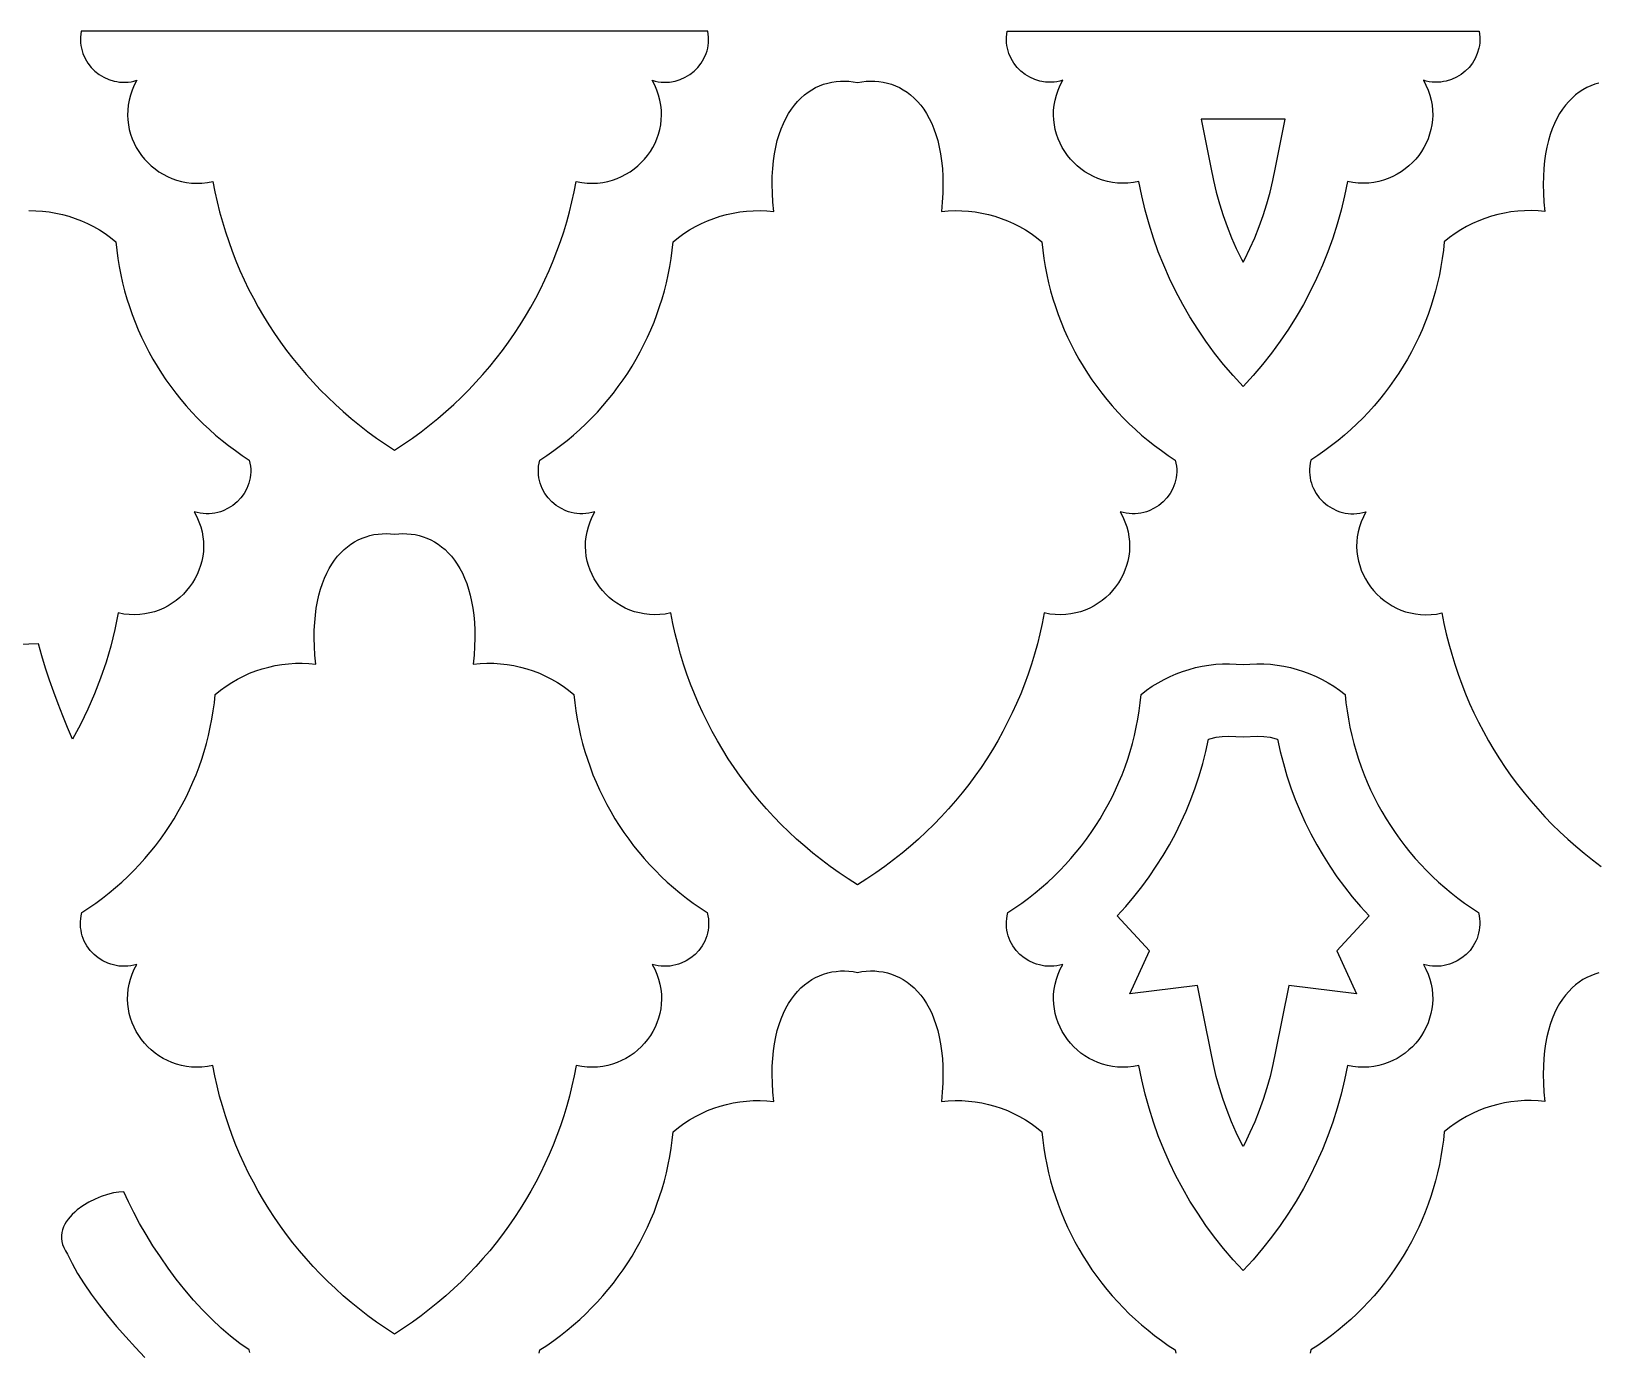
# Model space of a CAD drawing. Extents: x 50 to 3710, y -977 to -877.
# Drawn here: x 2981.9 to 3047, y -931.9 to -877.1 of the extents above; entities that cross this region are included whole.
import ezdxf

# ---------------------------------------------------------------- set-up
doc = ezdxf.new("R2010")
doc.units = 0
doc.layers.add('LAYER_1', color=18, linetype='CONTINUOUS')

msp = doc.modelspace()

# ---------------------------------------------------------------- linework, layer by layer
at = {"layer": 'LAYER_1'}
for points in [[(2997.023, -894.488), (2997.4, -894.241), (2997.768, -893.985), (2998.128, -893.722), (2998.479, -893.451), (2998.822, -893.172), (2999.156, -892.885), (2999.482, -892.591), (2999.798, -892.29), (3000.106, -891.982), (3000.405, -891.667), (3000.695, -891.345), (3000.976, -891.017), (3001.248, -890.682), (3001.511, -890.341), (3001.764, -889.994), (3002.008, -889.641), (3002.242, -889.283), (3002.467, -888.918), (3002.682, -888.548), (3002.888, -888.173), (3003.084, -887.793), (3003.27, -887.408), (3003.446, -887.019), (3003.612, -886.624), (3003.768, -886.225), (3003.914, -885.822), (3004.049, -885.415), (3004.174, -885.004), (3004.289, -884.589), (3004.394, -884.17), (3004.488, -883.748), (3004.571, -883.322), (3004.799, -883.364), (3005.023, -883.389), (3005.244, -883.396), (3005.46, -883.387), (3005.671, -883.362), (3005.877, -883.322), (3006.077, -883.268), (3006.271, -883.2), (3006.458, -883.119), (3006.638, -883.025), (3006.81, -882.92), (3006.974, -882.803), (3007.128, -882.675), (3007.274, -882.538), (3007.409, -882.392), (3007.534, -882.237), (3007.649, -882.074), (3007.752, -881.904), (3007.843, -881.727), (3007.922, -881.544), (3007.988, -881.356), (3008.041, -881.163), (3008.08, -880.966), (3008.104, -880.766), (3008.114, -880.563), (3008.109, -880.358), (3008.087, -880.151), (3008.05, -879.944), (3007.995, -879.736), (3007.923, -879.529), (3007.834, -879.323), (3007.726, -879.119), (3007.849, -879.152), (3007.971, -879.176), (3008.092, -879.191), (3008.213, -879.199), (3008.332, -879.198), (3008.449, -879.19), (3008.677, -879.151), (3008.895, -879.085), (3009.101, -878.992), (3009.293, -878.876), (3009.469, -878.738), (3009.627, -878.58), (3009.764, -878.404), (3009.878, -878.213), (3009.968, -878.007), (3010.003, -877.899), (3010.031, -877.789), (3010.052, -877.676), (3010.066, -877.561), (3010.071, -877.444), (3010.069, -877.325), (3010.058, -877.205), (3010.039, -877.083), (2984.007, -877.083), (2983.988, -877.205), (2983.978, -877.325), (2983.975, -877.444), (2983.981, -877.561), (2983.994, -877.676), (2984.015, -877.789), (2984.078, -878.007), (2984.168, -878.213), (2984.283, -878.404), (2984.42, -878.58), (2984.577, -878.738), (2984.753, -878.876), (2984.945, -878.992), (2985.151, -879.085), (2985.37, -879.151), (2985.483, -879.174), (2985.598, -879.19), (2985.715, -879.198), (2985.834, -879.199), (2985.954, -879.191), (2986.076, -879.176), (2986.198, -879.152), (2986.321, -879.119), (2986.213, -879.323), (2986.123, -879.529), (2986.051, -879.736), (2985.997, -879.944), (2985.959, -880.151), (2985.938, -880.358), (2985.932, -880.563), (2985.942, -880.766), (2985.967, -880.966), (2986.006, -881.163), (2986.058, -881.356), (2986.124, -881.544), (2986.203, -881.727), (2986.295, -881.904), (2986.398, -882.074), (2986.512, -882.237), (2986.637, -882.392), (2986.773, -882.538), (2986.918, -882.675), (2987.073, -882.803), (2987.237, -882.92), (2987.408, -883.025), (2987.588, -883.119), (2987.775, -883.2), (2987.969, -883.268), (2988.169, -883.322), (2988.375, -883.362), (2988.587, -883.387), (2988.803, -883.396), (2989.023, -883.389), (2989.248, -883.364), (2989.476, -883.322), (2989.559, -883.748), (2989.653, -884.17), (2989.757, -884.589), (2989.872, -885.004), (2989.997, -885.415), (2990.133, -885.822), (2990.279, -886.225), (2990.435, -886.624), (2990.601, -887.019), (2990.777, -887.408), (2990.963, -887.793), (2991.159, -888.173), (2991.364, -888.548), (2991.58, -888.918), (2991.804, -889.283), (2992.039, -889.641), (2992.283, -889.994), (2992.536, -890.341), (2992.799, -890.682), (2993.07, -891.017), (2993.351, -891.345), (2993.641, -891.667), (2993.94, -891.982), (2994.248, -892.29), (2994.565, -892.591), (2994.891, -892.885), (2995.225, -893.172), (2995.568, -893.451), (2995.919, -893.722), (2996.279, -893.985), (2996.647, -894.241)], [(3032.273, -891.842), (3031.859, -891.391), (3031.464, -890.928), (3031.087, -890.452), (3030.728, -889.964), (3030.388, -889.464), (3030.066, -888.953), (3029.764, -888.431), (3029.482, -887.899), (3029.218, -887.356), (3028.975, -886.805), (3028.751, -886.244), (3028.548, -885.675), (3028.365, -885.098), (3028.203, -884.513), (3028.061, -883.921), (3027.941, -883.322), (3027.713, -883.364), (3027.489, -883.389), (3027.268, -883.396), (3027.052, -883.387), (3026.841, -883.362), (3026.635, -883.322), (3026.435, -883.268), (3026.241, -883.2), (3026.054, -883.119), (3025.874, -883.025), (3025.702, -882.92), (3025.538, -882.803), (3025.384, -882.675), (3025.238, -882.538), (3025.103, -882.392), (3024.978, -882.237), (3024.863, -882.074), (3024.76, -881.904), (3024.669, -881.727), (3024.59, -881.544), (3024.524, -881.356), (3024.471, -881.163), (3024.432, -880.966), (3024.408, -880.766), (3024.398, -880.563), (3024.403, -880.358), (3024.425, -880.151), (3024.462, -879.944), (3024.517, -879.736), (3024.589, -879.529), (3024.678, -879.323), (3024.786, -879.119), (3024.663, -879.152), (3024.541, -879.176), (3024.42, -879.191), (3024.299, -879.199), (3024.18, -879.198), (3024.063, -879.19), (3023.835, -879.151), (3023.617, -879.085), (3023.411, -878.992), (3023.219, -878.876), (3023.043, -878.738), (3022.885, -878.58), (3022.748, -878.404), (3022.634, -878.213), (3022.544, -878.007), (3022.509, -877.899), (3022.481, -877.789), (3022.46, -877.676), (3022.446, -877.561), (3022.441, -877.444), (3022.443, -877.325), (3022.454, -877.205), (3022.473, -877.083), (3032.273, -877.083), (3042.073, -877.083), (3042.092, -877.205), (3042.103, -877.325), (3042.105, -877.444), (3042.1, -877.561), (3042.086, -877.676), (3042.065, -877.789), (3042.002, -878.007), (3041.912, -878.213), (3041.798, -878.404), (3041.661, -878.58), (3041.503, -878.738), (3041.327, -878.876), (3041.135, -878.992), (3040.929, -879.085), (3040.711, -879.151), (3040.598, -879.174), (3040.483, -879.19), (3040.365, -879.198), (3040.247, -879.199), (3040.126, -879.191), (3040.005, -879.176), (3039.883, -879.152), (3039.76, -879.119), (3039.868, -879.323), (3039.957, -879.529), (3040.029, -879.736), (3040.084, -879.944), (3040.121, -880.151), (3040.143, -880.358), (3040.148, -880.563), (3040.138, -880.766), (3040.114, -880.966), (3040.075, -881.163), (3040.022, -881.356), (3039.956, -881.544), (3039.877, -881.727), (3039.786, -881.904), (3039.683, -882.074), (3039.568, -882.237), (3039.443, -882.392), (3039.308, -882.538), (3039.162, -882.675), (3039.007, -882.803), (3038.844, -882.92), (3038.672, -883.025), (3038.492, -883.119), (3038.305, -883.2), (3038.111, -883.268), (3037.911, -883.322), (3037.705, -883.362), (3037.494, -883.387), (3037.278, -883.396), (3037.057, -883.389), (3036.833, -883.364), (3036.605, -883.322), (3036.484, -883.921), (3036.343, -884.513), (3036.181, -885.098), (3035.998, -885.675), (3035.794, -886.244), (3035.571, -886.805), (3035.328, -887.356), (3035.064, -887.899), (3034.782, -888.431), (3034.479, -888.953), (3034.158, -889.464), (3033.818, -889.964), (3033.459, -890.452), (3033.082, -890.928), (3032.687, -891.391)], [(3016.256, -879.212), (3016.434, -879.18), (3016.613, -879.159), (3016.792, -879.15), (3016.97, -879.152), (3017.147, -879.167), (3017.322, -879.193), (3017.495, -879.232), (3017.665, -879.283), (3017.833, -879.347), (3017.997, -879.423), (3018.157, -879.512), (3018.312, -879.614), (3018.463, -879.729), (3018.608, -879.857), (3018.747, -879.999), (3018.879, -880.154), (3019.005, -880.322), (3019.124, -880.504), (3019.234, -880.7), (3019.336, -880.91), (3019.43, -881.134), (3019.514, -881.373), (3019.588, -881.625), (3019.652, -881.893), (3019.706, -882.174), (3019.748, -882.471), (3019.779, -882.783), (3019.797, -883.109), (3019.803, -883.451), (3019.795, -883.808), (3019.774, -884.181), (3019.739, -884.569), (3020.022, -884.544), (3020.305, -884.534), (3020.586, -884.538), (3020.866, -884.556), (3021.145, -884.588), (3021.42, -884.634), (3021.693, -884.694), (3021.961, -884.768), (3022.226, -884.855), (3022.486, -884.956), (3022.74, -885.069), (3022.989, -885.196), (3023.232, -885.335), (3023.467, -885.488), (3023.696, -885.652), (3023.916, -885.829), (3023.952, -886.175), (3023.998, -886.519), (3024.053, -886.86), (3024.119, -887.199), (3024.194, -887.535), (3024.278, -887.868), (3024.372, -888.198), (3024.476, -888.524), (3024.588, -888.847), (3024.709, -889.167), (3024.84, -889.482), (3024.979, -889.794), (3025.127, -890.101), (3025.284, -890.404), (3025.449, -890.702), (3025.623, -890.995), (3025.804, -891.284), (3025.995, -891.567), (3026.193, -891.845), (3026.399, -892.118), (3026.613, -892.385), (3026.835, -892.646), (3027.064, -892.902), (3027.301, -893.151), (3027.546, -893.393), (3027.798, -893.629), (3028.057, -893.859), (3028.323, -894.082), (3028.596, -894.297), (3028.876, -894.505), (3029.163, -894.706), (3029.457, -894.9), (3029.485, -895.026), (3029.503, -895.151), (3029.513, -895.274), (3029.514, -895.396), (3029.507, -895.517), (3029.491, -895.634), (3029.467, -895.75), (3029.436, -895.863), (3029.398, -895.972), (3029.353, -896.079), (3029.243, -896.281), (3029.108, -896.466), (3028.951, -896.634), (3028.774, -896.78), (3028.579, -896.904), (3028.369, -897.003), (3028.259, -897.043), (3028.146, -897.075), (3028.03, -897.1), (3027.912, -897.118), (3027.792, -897.128), (3027.67, -897.13), (3027.546, -897.123), (3027.421, -897.108), (3027.295, -897.083), (3027.169, -897.05), (3027.277, -897.254), (3027.366, -897.46), (3027.438, -897.667), (3027.493, -897.874), (3027.531, -898.082), (3027.552, -898.288), (3027.557, -898.493), (3027.548, -898.696), (3027.523, -898.897), (3027.484, -899.094), (3027.431, -899.286), (3027.365, -899.475), (3027.286, -899.657), (3027.195, -899.834), (3027.092, -900.005), (3026.978, -900.167), (3026.852, -900.322), (3026.717, -900.469), (3026.571, -900.606), (3026.417, -900.733), (3026.253, -900.85), (3026.081, -900.956), (3025.902, -901.049), (3025.714, -901.13), (3025.521, -901.199), (3025.32, -901.253), (3025.114, -901.293), (3024.903, -901.318), (3024.687, -901.327), (3024.466, -901.319), (3024.242, -901.295), (3024.014, -901.253), (3023.929, -901.686), (3023.834, -902.115), (3023.727, -902.541), (3023.609, -902.962), (3023.481, -903.38), (3023.342, -903.794), (3023.193, -904.204), (3023.033, -904.609), (3022.862, -905.01), (3022.682, -905.405), (3022.491, -905.796), (3022.289, -906.182), (3022.078, -906.562), (3021.857, -906.937), (3021.626, -907.306), (3021.385, -907.669), (3021.134, -908.027), (3020.873, -908.378), (3020.603, -908.723), (3020.324, -909.061), (3020.035, -909.393), (3019.736, -909.718), (3019.429, -910.035), (3019.112, -910.346), (3018.786, -910.649), (3018.451, -910.945), (3018.107, -911.233), (3017.754, -911.513), (3017.393, -911.785), (3017.022, -912.048), (3016.643, -912.304), (3016.256, -912.551), (3015.869, -912.304), (3015.49, -912.048), (3015.119, -911.785), (3014.758, -911.513), (3014.405, -911.233), (3014.061, -910.945), (3013.726, -910.649), (3013.4, -910.346), (3013.083, -910.035), (3012.776, -909.718), (3012.477, -909.393), (3012.188, -909.061), (3011.909, -908.723), (3011.639, -908.378), (3011.378, -908.027), (3011.127, -907.669), (3010.886, -907.306), (3010.655, -906.937), (3010.434, -906.562), (3010.223, -906.182), (3010.021, -905.796), (3009.83, -905.405), (3009.65, -905.01), (3009.479, -904.609), (3009.319, -904.204), (3009.17, -903.794), (3009.031, -903.38), (3008.903, -902.962), (3008.785, -902.541), (3008.678, -902.115), (3008.583, -901.686), (3008.498, -901.253), (3008.27, -901.295), (3008.046, -901.319), (3007.825, -901.327), (3007.609, -901.318), (3007.398, -901.293), (3007.192, -901.253), (3006.991, -901.199), (3006.798, -901.13), (3006.61, -901.049), (3006.431, -900.956), (3006.259, -900.85), (3006.095, -900.733), (3005.941, -900.606), (3005.795, -900.469), (3005.66, -900.322), (3005.534, -900.167), (3005.42, -900.005), (3005.317, -899.834), (3005.226, -899.657), (3005.147, -899.475), (3005.081, -899.286), (3005.028, -899.094), (3004.989, -898.897), (3004.964, -898.696), (3004.955, -898.493), (3004.96, -898.288), (3004.981, -898.082), (3005.019, -897.874), (3005.074, -897.667), (3005.146, -897.46), (3005.235, -897.254), (3005.343, -897.05), (3005.217, -897.083), (3005.091, -897.108), (3004.966, -897.123), (3004.842, -897.13), (3004.72, -897.128), (3004.6, -897.118), (3004.482, -897.1), (3004.366, -897.075), (3004.253, -897.043), (3004.143, -897.003), (3003.933, -896.904), (3003.738, -896.78), (3003.561, -896.634), (3003.404, -896.466), (3003.269, -896.281), (3003.159, -896.079), (3003.114, -895.972), (3003.076, -895.863), (3003.045, -895.75), (3003.021, -895.634), (3003.005, -895.517), (3002.998, -895.396), (3002.999, -895.274), (3003.009, -895.151), (3003.027, -895.026), (3003.055, -894.9), (3003.349, -894.706), (3003.636, -894.505), (3003.916, -894.297), (3004.189, -894.082), (3004.455, -893.859), (3004.714, -893.629), (3004.966, -893.393), (3005.211, -893.151), (3005.448, -892.902), (3005.677, -892.646), (3005.899, -892.385), (3006.113, -892.118), (3006.319, -891.845), (3006.517, -891.567), (3006.708, -891.284), (3006.889, -890.995), (3007.063, -890.702), (3007.228, -890.404), (3007.385, -890.101), (3007.533, -889.794), (3007.672, -889.482), (3007.803, -889.167), (3007.924, -888.847), (3008.036, -888.524), (3008.14, -888.198), (3008.234, -887.868), (3008.318, -887.535), (3008.393, -887.199), (3008.459, -886.86), (3008.514, -886.519), (3008.56, -886.175), (3008.596, -885.829), (3008.816, -885.652), (3009.045, -885.488), (3009.28, -885.335), (3009.523, -885.196), (3009.772, -885.069), (3010.026, -884.956), (3010.286, -884.855), (3010.551, -884.768), (3010.819, -884.694), (3011.092, -884.634), (3011.367, -884.588), (3011.646, -884.556), (3011.926, -884.538), (3012.207, -884.534), (3012.49, -884.544), (3012.773, -884.569), (3012.738, -884.181), (3012.717, -883.808), (3012.709, -883.451), (3012.715, -883.109), (3012.733, -882.783), (3012.764, -882.471), (3012.806, -882.174), (3012.86, -881.893), (3012.924, -881.625), (3012.998, -881.373), (3013.082, -881.134), (3013.176, -880.91), (3013.278, -880.7), (3013.388, -880.504), (3013.507, -880.322), (3013.633, -880.154), (3013.765, -879.999), (3013.904, -879.857), (3014.049, -879.729), (3014.2, -879.614), (3014.355, -879.512), (3014.515, -879.423), (3014.679, -879.347), (3014.847, -879.283), (3015.017, -879.232), (3015.19, -879.193), (3015.365, -879.167), (3015.542, -879.152), (3015.72, -879.15), (3015.899, -879.159), (3016.078, -879.18)], [(3016.256, -879.212), (3016.434, -879.18), (3016.613, -879.159), (3016.792, -879.15), (3016.97, -879.152), (3017.147, -879.167), (3017.322, -879.193), (3017.495, -879.232), (3017.665, -879.283), (3017.833, -879.347), (3017.997, -879.423), (3018.157, -879.512), (3018.312, -879.614), (3018.463, -879.729), (3018.608, -879.857), (3018.747, -879.999), (3018.879, -880.154), (3019.005, -880.322), (3019.124, -880.504), (3019.234, -880.7), (3019.336, -880.91), (3019.43, -881.134), (3019.514, -881.373), (3019.588, -881.625), (3019.652, -881.893), (3019.706, -882.174), (3019.748, -882.471), (3019.779, -882.783), (3019.797, -883.109), (3019.803, -883.451), (3019.795, -883.808), (3019.774, -884.181), (3019.739, -884.569), (3020.022, -884.544), (3020.305, -884.534), (3020.586, -884.538), (3020.866, -884.556), (3021.145, -884.588), (3021.42, -884.634), (3021.693, -884.694), (3021.961, -884.768), (3022.226, -884.855), (3022.486, -884.956), (3022.74, -885.069), (3022.989, -885.196), (3023.232, -885.335), (3023.467, -885.488), (3023.696, -885.652), (3023.916, -885.829), (3023.952, -886.175), (3023.998, -886.519), (3024.053, -886.86), (3024.119, -887.199), (3024.194, -887.535), (3024.278, -887.868), (3024.372, -888.198), (3024.476, -888.524), (3024.588, -888.847), (3024.709, -889.167), (3024.84, -889.482), (3024.979, -889.794), (3025.127, -890.101), (3025.284, -890.404), (3025.449, -890.702), (3025.623, -890.995), (3025.804, -891.284), (3025.995, -891.567), (3026.193, -891.845), (3026.399, -892.118), (3026.613, -892.385), (3026.835, -892.646), (3027.064, -892.902), (3027.301, -893.151), (3027.546, -893.393), (3027.798, -893.629), (3028.057, -893.859), (3028.323, -894.082), (3028.596, -894.297), (3028.876, -894.505), (3029.163, -894.706), (3029.457, -894.9), (3029.485, -895.026), (3029.503, -895.151), (3029.513, -895.274), (3029.514, -895.396), (3029.507, -895.517), (3029.491, -895.634), (3029.467, -895.75), (3029.436, -895.863), (3029.398, -895.972), (3029.353, -896.079), (3029.243, -896.281), (3029.108, -896.466), (3028.951, -896.634), (3028.774, -896.78), (3028.579, -896.904), (3028.369, -897.003), (3028.259, -897.043), (3028.146, -897.075), (3028.03, -897.1), (3027.912, -897.118), (3027.792, -897.128), (3027.67, -897.13), (3027.546, -897.123), (3027.421, -897.108), (3027.295, -897.083), (3027.169, -897.05), (3027.277, -897.254), (3027.366, -897.46), (3027.438, -897.667), (3027.493, -897.874), (3027.531, -898.082), (3027.552, -898.288), (3027.557, -898.493), (3027.548, -898.696), (3027.523, -898.897), (3027.484, -899.094), (3027.431, -899.286), (3027.365, -899.475), (3027.286, -899.657), (3027.195, -899.834), (3027.092, -900.005), (3026.978, -900.167), (3026.852, -900.322), (3026.717, -900.469), (3026.571, -900.606), (3026.417, -900.733), (3026.253, -900.85), (3026.081, -900.956), (3025.902, -901.049), (3025.714, -901.13), (3025.521, -901.199), (3025.32, -901.253), (3025.114, -901.293), (3024.903, -901.318), (3024.687, -901.327), (3024.466, -901.319), (3024.242, -901.295), (3024.014, -901.253), (3023.929, -901.686), (3023.834, -902.115), (3023.727, -902.541), (3023.609, -902.962), (3023.481, -903.38), (3023.342, -903.794), (3023.193, -904.204), (3023.033, -904.609), (3022.862, -905.01), (3022.682, -905.405), (3022.491, -905.796), (3022.289, -906.182), (3022.078, -906.562), (3021.857, -906.937), (3021.626, -907.306), (3021.385, -907.669), (3021.134, -908.027), (3020.873, -908.378), (3020.603, -908.723), (3020.324, -909.061), (3020.035, -909.393), (3019.736, -909.718), (3019.429, -910.035), (3019.112, -910.346), (3018.786, -910.649), (3018.451, -910.945), (3018.107, -911.233), (3017.754, -911.513), (3017.393, -911.785), (3017.022, -912.048), (3016.643, -912.304), (3016.256, -912.551), (3015.869, -912.304), (3015.49, -912.048), (3015.119, -911.785), (3014.758, -911.513), (3014.405, -911.233), (3014.061, -910.945), (3013.726, -910.649), (3013.4, -910.346), (3013.083, -910.035), (3012.776, -909.718), (3012.477, -909.393), (3012.188, -909.061), (3011.909, -908.723), (3011.639, -908.378), (3011.378, -908.027), (3011.127, -907.669), (3010.886, -907.306), (3010.655, -906.937), (3010.434, -906.562), (3010.223, -906.182), (3010.021, -905.796), (3009.83, -905.405), (3009.65, -905.01), (3009.479, -904.609), (3009.319, -904.204), (3009.17, -903.794), (3009.031, -903.38), (3008.903, -902.962), (3008.785, -902.541), (3008.678, -902.115), (3008.583, -901.686), (3008.498, -901.253), (3008.27, -901.295), (3008.046, -901.319), (3007.825, -901.327), (3007.609, -901.318), (3007.398, -901.293), (3007.192, -901.253), (3006.991, -901.199), (3006.798, -901.13), (3006.61, -901.049), (3006.431, -900.956), (3006.259, -900.85), (3006.095, -900.733), (3005.941, -900.606), (3005.795, -900.469), (3005.66, -900.322), (3005.534, -900.167), (3005.42, -900.005), (3005.317, -899.834), (3005.226, -899.657), (3005.147, -899.475), (3005.081, -899.286), (3005.028, -899.094), (3004.989, -898.897), (3004.964, -898.696), (3004.955, -898.493), (3004.96, -898.288), (3004.981, -898.082), (3005.019, -897.874), (3005.074, -897.667), (3005.146, -897.46), (3005.235, -897.254), (3005.343, -897.05), (3005.217, -897.083), (3005.091, -897.108), (3004.966, -897.123), (3004.842, -897.13), (3004.72, -897.128), (3004.6, -897.118), (3004.482, -897.1), (3004.366, -897.075), (3004.253, -897.043), (3004.143, -897.003), (3003.933, -896.904), (3003.738, -896.78), (3003.561, -896.634), (3003.404, -896.466), (3003.269, -896.281), (3003.159, -896.079), (3003.114, -895.972), (3003.076, -895.863), (3003.045, -895.75), (3003.021, -895.634), (3003.005, -895.517), (3002.998, -895.396), (3002.999, -895.274), (3003.009, -895.151), (3003.027, -895.026), (3003.055, -894.9), (3003.349, -894.706), (3003.636, -894.505), (3003.916, -894.297), (3004.189, -894.082), (3004.455, -893.859), (3004.714, -893.629), (3004.966, -893.393), (3005.211, -893.151), (3005.448, -892.902), (3005.677, -892.646), (3005.899, -892.385), (3006.113, -892.118), (3006.319, -891.845), (3006.517, -891.567), (3006.708, -891.284), (3006.889, -890.995), (3007.063, -890.702), (3007.228, -890.404), (3007.385, -890.101), (3007.533, -889.794), (3007.672, -889.482), (3007.803, -889.167), (3007.924, -888.847), (3008.036, -888.524), (3008.14, -888.198), (3008.234, -887.868), (3008.318, -887.535), (3008.393, -887.199), (3008.459, -886.86), (3008.514, -886.519), (3008.56, -886.175), (3008.596, -885.829), (3008.816, -885.652), (3009.045, -885.488), (3009.28, -885.335), (3009.523, -885.196), (3009.772, -885.069), (3010.026, -884.956), (3010.286, -884.855), (3010.551, -884.768), (3010.819, -884.694), (3011.092, -884.634), (3011.367, -884.588), (3011.646, -884.556), (3011.926, -884.538), (3012.207, -884.534), (3012.49, -884.544), (3012.773, -884.569), (3012.738, -884.181), (3012.717, -883.808), (3012.709, -883.451), (3012.715, -883.109), (3012.733, -882.783), (3012.764, -882.471), (3012.806, -882.174), (3012.86, -881.893), (3012.924, -881.625), (3012.998, -881.373), (3013.082, -881.134), (3013.176, -880.91), (3013.278, -880.7), (3013.388, -880.504), (3013.507, -880.322), (3013.633, -880.154), (3013.765, -879.999), (3013.904, -879.857), (3014.049, -879.729), (3014.2, -879.614), (3014.355, -879.512), (3014.515, -879.423), (3014.679, -879.347), (3014.847, -879.283), (3015.017, -879.232), (3015.19, -879.193), (3015.365, -879.167), (3015.542, -879.152), (3015.72, -879.15), (3015.899, -879.159), (3016.078, -879.18)], [(3032.273, -886.682), (3032.341, -886.556), (3032.557, -886.111), (3032.757, -885.658), (3032.94, -885.198), (3033.108, -884.73), (3033.258, -884.255), (3033.392, -883.773), (3033.508, -883.285), (3033.618, -882.739), (3034.021, -880.737), (3032.273, -880.737), (3030.525, -880.737), (3030.928, -882.739), (3031.038, -883.285), (3031.154, -883.773), (3031.288, -884.255), (3031.438, -884.73), (3031.606, -885.198), (3031.789, -885.658), (3031.989, -886.111), (3032.205, -886.556)], [(2997.023, -931.222), (2996.647, -930.975), (2996.279, -930.72), (2995.919, -930.456), (2995.567, -930.185), (2995.225, -929.906), (2994.89, -929.62), (2994.565, -929.326), (2994.248, -929.025), (2993.94, -928.717), (2993.641, -928.402), (2993.351, -928.08), (2993.07, -927.751), (2992.798, -927.417), (2992.536, -927.076), (2992.283, -926.729), (2992.039, -926.376), (2991.804, -926.017), (2991.579, -925.653), (2991.364, -925.283), (2991.158, -924.908), (2990.963, -924.528), (2990.777, -924.143), (2990.601, -923.753), (2990.435, -923.359), (2990.279, -922.96), (2990.133, -922.557), (2989.997, -922.149), (2989.872, -921.738), (2989.757, -921.323), (2989.653, -920.904), (2989.559, -920.482), (2989.475, -920.057), (2989.248, -920.099), (2989.023, -920.123), (2988.803, -920.131), (2988.587, -920.121), (2988.375, -920.097), (2988.169, -920.057), (2987.969, -920.002), (2987.775, -919.934), (2987.588, -919.853), (2987.408, -919.759), (2987.236, -919.654), (2987.073, -919.537), (2986.918, -919.41), (2986.773, -919.273), (2986.637, -919.126), (2986.512, -918.971), (2986.398, -918.808), (2986.294, -918.638), (2986.203, -918.461), (2986.124, -918.279), (2986.058, -918.09), (2986.005, -917.898), (2985.966, -917.701), (2985.942, -917.5), (2985.932, -917.297), (2985.938, -917.092), (2985.959, -916.886), (2985.997, -916.678), (2986.051, -916.471), (2986.123, -916.264), (2986.213, -916.058), (2986.321, -915.854), (2986.194, -915.887), (2986.068, -915.911), (2985.943, -915.927), (2985.82, -915.933), (2985.698, -915.932), (2985.577, -915.922), (2985.459, -915.904), (2985.344, -915.879), (2985.231, -915.847), (2985.12, -915.807), (2984.91, -915.708), (2984.716, -915.584), (2984.539, -915.438), (2984.382, -915.27), (2984.247, -915.085), (2984.137, -914.883), (2984.091, -914.776), (2984.053, -914.666), (2984.022, -914.554), (2983.999, -914.438), (2983.983, -914.32), (2983.975, -914.2), (2983.976, -914.078), (2983.986, -913.955), (2984.005, -913.83), (2984.033, -913.704), (2984.326, -913.51), (2984.613, -913.309), (2984.893, -913.101), (2985.166, -912.886), (2985.433, -912.663), (2985.692, -912.433), (2985.943, -912.197), (2986.188, -911.954), (2986.425, -911.705), (2986.655, -911.45), (2986.876, -911.189), (2987.09, -910.922), (2987.297, -910.649), (2987.495, -910.371), (2987.685, -910.088), (2987.867, -909.799), (2988.041, -909.506), (2988.206, -909.207), (2988.362, -908.905), (2988.51, -908.597), (2988.65, -908.286), (2988.78, -907.971), (2988.902, -907.651), (2989.014, -907.328), (2989.117, -907.002), (2989.211, -906.672), (2989.296, -906.339), (2989.371, -906.003), (2989.436, -905.664), (2989.492, -905.323), (2989.538, -904.979), (2989.574, -904.633), (2989.794, -904.456), (2990.022, -904.291), (2990.258, -904.139), (2990.5, -904), (2990.749, -903.873), (2991.004, -903.76), (2991.264, -903.659), (2991.528, -903.572), (2991.797, -903.498), (2992.069, -903.438), (2992.345, -903.392), (2992.623, -903.36), (2992.903, -903.341), (2993.185, -903.338), (2993.467, -903.348), (2993.75, -903.373), (2993.716, -902.999), (2993.695, -902.639), (2993.687, -902.294), (2993.691, -901.963), (2993.707, -901.646), (2993.734, -901.343), (2993.772, -901.053), (2993.82, -900.778), (2993.879, -900.516), (2993.947, -900.268), (2994.024, -900.033), (2994.111, -899.811), (2994.205, -899.603), (2994.308, -899.407), (2994.418, -899.225), (2994.535, -899.055), (2994.659, -898.898), (2994.789, -898.753), (2994.925, -898.621), (2995.066, -898.501), (2995.212, -898.394), (2995.363, -898.298), (2995.518, -898.215), (2995.676, -898.143), (2995.838, -898.083), (2996.002, -898.034), (2996.169, -897.997), (2996.337, -897.971), (2996.508, -897.957), (2996.679, -897.953), (2996.851, -897.961), (2997.023, -897.979), (2997.195, -897.961), (2997.367, -897.953), (2997.539, -897.957), (2997.709, -897.971), (2997.878, -897.997), (2998.044, -898.034), (2998.209, -898.083), (2998.37, -898.143), (2998.529, -898.215), (2998.684, -898.298), (2998.834, -898.394), (2998.98, -898.501), (2999.122, -898.621), (2999.257, -898.753), (2999.387, -898.898), (2999.511, -899.055), (2999.628, -899.225), (2999.738, -899.407), (2999.841, -899.603), (2999.936, -899.811), (3000.022, -900.033), (3000.099, -900.268), (3000.168, -900.516), (3000.226, -900.778), (3000.275, -901.053), (3000.313, -901.343), (3000.34, -901.646), (3000.355, -901.963), (3000.359, -902.294), (3000.351, -902.639), (3000.33, -902.999), (3000.296, -903.373), (3000.579, -903.348), (3000.862, -903.338), (3001.143, -903.341), (3001.423, -903.36), (3001.701, -903.392), (3001.977, -903.438), (3002.249, -903.498), (3002.518, -903.572), (3002.783, -903.659), (3003.043, -903.76), (3003.297, -903.873), (3003.546, -904), (3003.789, -904.139), (3004.024, -904.291), (3004.253, -904.456), (3004.473, -904.633), (3004.509, -904.979), (3004.555, -905.323), (3004.61, -905.664), (3004.676, -906.003), (3004.751, -906.339), (3004.835, -906.672), (3004.929, -907.002), (3005.032, -907.328), (3005.145, -907.651), (3005.266, -907.971), (3005.397, -908.286), (3005.536, -908.597), (3005.684, -908.905), (3005.841, -909.207), (3006.006, -909.506), (3006.179, -909.799), (3006.361, -910.088), (3006.551, -910.371), (3006.75, -910.649), (3006.956, -910.922), (3007.17, -911.189), (3007.392, -911.45), (3007.621, -911.705), (3007.858, -911.954), (3008.103, -912.197), (3008.355, -912.433), (3008.614, -912.663), (3008.88, -912.886), (3009.153, -913.101), (3009.433, -913.309), (3009.72, -913.51), (3010.014, -913.704), (3010.042, -913.83), (3010.06, -913.955), (3010.07, -914.078), (3010.071, -914.2), (3010.063, -914.32), (3010.048, -914.438), (3010.024, -914.554), (3009.993, -914.666), (3009.955, -914.776), (3009.91, -914.883), (3009.799, -915.085), (3009.665, -915.27), (3009.508, -915.438), (3009.331, -915.584), (3009.136, -915.708), (3008.926, -915.807), (3008.816, -915.847), (3008.703, -915.879), (3008.587, -915.904), (3008.469, -915.922), (3008.349, -915.932), (3008.227, -915.933), (3008.103, -915.927), (3007.978, -915.911), (3007.852, -915.887), (3007.726, -915.854), (3007.834, -916.058), (3007.923, -916.264), (3007.995, -916.471), (3008.05, -916.678), (3008.087, -916.886), (3008.109, -917.092), (3008.114, -917.297), (3008.104, -917.5), (3008.08, -917.701), (3008.041, -917.898), (3007.988, -918.09), (3007.922, -918.279), (3007.843, -918.461), (3007.752, -918.638), (3007.649, -918.808), (3007.534, -918.971), (3007.409, -919.126), (3007.274, -919.273), (3007.128, -919.41), (3006.974, -919.537), (3006.81, -919.654), (3006.638, -919.759), (3006.458, -919.853), (3006.271, -919.934), (3006.077, -920.002), (3005.877, -920.057), (3005.671, -920.097), (3005.46, -920.121), (3005.244, -920.131), (3005.023, -920.123), (3004.799, -920.099), (3004.571, -920.057), (3004.488, -920.482), (3004.394, -920.904), (3004.289, -921.323), (3004.174, -921.738), (3004.049, -922.149), (3003.914, -922.557), (3003.768, -922.96), (3003.612, -923.359), (3003.446, -923.753), (3003.27, -924.143), (3003.084, -924.528), (3002.888, -924.908), (3002.682, -925.283), (3002.467, -925.653), (3002.242, -926.017), (3002.008, -926.376), (3001.764, -926.729), (3001.51, -927.076), (3001.248, -927.417), (3000.976, -927.751), (3000.695, -928.08), (3000.405, -928.402), (3000.106, -928.717), (2999.798, -929.025), (2999.481, -929.326), (2999.156, -929.62), (2998.822, -929.906), (2998.479, -930.185), (2998.128, -930.456), (2997.768, -930.72), (2997.4, -930.975)], [(3032.273, -928.576), (3031.859, -928.125), (3031.464, -927.662), (3031.087, -927.186), (3030.728, -926.698), (3030.388, -926.198), (3030.066, -925.687), (3029.764, -925.165), (3029.482, -924.633), (3029.218, -924.091), (3028.975, -923.539), (3028.751, -922.978), (3028.548, -922.409), (3028.365, -921.832), (3028.203, -921.247), (3028.061, -920.655), (3027.941, -920.057), (3027.713, -920.099), (3027.489, -920.123), (3027.268, -920.131), (3027.052, -920.121), (3026.841, -920.097), (3026.635, -920.057), (3026.435, -920.002), (3026.241, -919.934), (3026.054, -919.853), (3025.874, -919.759), (3025.702, -919.654), (3025.538, -919.537), (3025.384, -919.41), (3025.238, -919.273), (3025.103, -919.126), (3024.978, -918.971), (3024.863, -918.808), (3024.76, -918.638), (3024.669, -918.461), (3024.59, -918.279), (3024.524, -918.09), (3024.471, -917.898), (3024.432, -917.701), (3024.408, -917.5), (3024.398, -917.297), (3024.403, -917.092), (3024.425, -916.886), (3024.462, -916.678), (3024.517, -916.471), (3024.589, -916.264), (3024.678, -916.058), (3024.786, -915.854), (3024.66, -915.887), (3024.534, -915.911), (3024.409, -915.927), (3024.285, -915.933), (3024.163, -915.932), (3024.043, -915.922), (3023.925, -915.904), (3023.809, -915.879), (3023.696, -915.847), (3023.586, -915.807), (3023.376, -915.708), (3023.181, -915.584), (3023.004, -915.438), (3022.847, -915.27), (3022.713, -915.085), (3022.602, -914.883), (3022.557, -914.776), (3022.519, -914.666), (3022.488, -914.554), (3022.464, -914.438), (3022.449, -914.32), (3022.441, -914.2), (3022.442, -914.078), (3022.452, -913.955), (3022.47, -913.83), (3022.498, -913.704), (3022.792, -913.51), (3023.079, -913.309), (3023.359, -913.101), (3023.632, -912.886), (3023.898, -912.663), (3024.157, -912.433), (3024.409, -912.197), (3024.654, -911.954), (3024.891, -911.705), (3025.12, -911.45), (3025.342, -911.189), (3025.556, -910.922), (3025.762, -910.649), (3025.961, -910.371), (3026.151, -910.088), (3026.333, -909.799), (3026.506, -909.506), (3026.671, -909.207), (3026.828, -908.905), (3026.976, -908.597), (3027.115, -908.286), (3027.246, -907.971), (3027.367, -907.651), (3027.48, -907.328), (3027.583, -907.002), (3027.677, -906.672), (3027.761, -906.339), (3027.836, -906.003), (3027.902, -905.664), (3027.957, -905.323), (3028.003, -904.979), (3028.039, -904.633), (3028.266, -904.46), (3028.499, -904.298), (3028.74, -904.149), (3028.987, -904.013), (3029.24, -903.889), (3029.499, -903.778), (3029.762, -903.68), (3030.03, -903.594), (3030.302, -903.522), (3030.578, -903.463), (3030.856, -903.418), (3031.136, -903.386), (3031.419, -903.368), (3031.703, -903.364), (3031.988, -903.374), (3032.273, -903.398), (3032.558, -903.374), (3032.843, -903.364), (3033.127, -903.368), (3033.41, -903.386), (3033.69, -903.418), (3033.968, -903.463), (3034.244, -903.522), (3034.516, -903.594), (3034.783, -903.68), (3035.047, -903.778), (3035.306, -903.889), (3035.559, -904.013), (3035.806, -904.149), (3036.047, -904.298), (3036.28, -904.46), (3036.507, -904.633), (3036.543, -904.979), (3036.589, -905.323), (3036.644, -905.664), (3036.71, -906.003), (3036.785, -906.339), (3036.869, -906.672), (3036.963, -907.002), (3037.066, -907.328), (3037.179, -907.651), (3037.3, -907.971), (3037.431, -908.286), (3037.57, -908.597), (3037.718, -908.905), (3037.875, -909.207), (3038.04, -909.506), (3038.213, -909.799), (3038.395, -910.088), (3038.585, -910.371), (3038.784, -910.649), (3038.99, -910.922), (3039.204, -911.189), (3039.426, -911.45), (3039.655, -911.705), (3039.892, -911.954), (3040.137, -912.197), (3040.389, -912.433), (3040.648, -912.663), (3040.914, -912.886), (3041.187, -913.101), (3041.467, -913.309), (3041.754, -913.51), (3042.048, -913.704), (3042.076, -913.83), (3042.094, -913.955), (3042.104, -914.078), (3042.105, -914.2), (3042.097, -914.32), (3042.082, -914.438), (3042.058, -914.554), (3042.027, -914.666), (3041.989, -914.776), (3041.944, -914.883), (3041.833, -915.085), (3041.699, -915.27), (3041.541, -915.438), (3041.364, -915.584), (3041.17, -915.708), (3040.96, -915.807), (3040.85, -915.847), (3040.737, -915.879), (3040.621, -915.904), (3040.503, -915.922), (3040.383, -915.932), (3040.261, -915.933), (3040.137, -915.927), (3040.012, -915.911), (3039.886, -915.887), (3039.76, -915.854), (3039.868, -916.058), (3039.957, -916.264), (3040.029, -916.471), (3040.084, -916.678), (3040.121, -916.886), (3040.143, -917.092), (3040.148, -917.297), (3040.138, -917.5), (3040.114, -917.701), (3040.075, -917.898), (3040.022, -918.09), (3039.956, -918.279), (3039.877, -918.461), (3039.786, -918.638), (3039.683, -918.808), (3039.568, -918.971), (3039.443, -919.126), (3039.308, -919.273), (3039.162, -919.41), (3039.007, -919.537), (3038.844, -919.654), (3038.672, -919.759), (3038.492, -919.853), (3038.305, -919.934), (3038.111, -920.002), (3037.911, -920.057), (3037.705, -920.097), (3037.494, -920.121), (3037.278, -920.131), (3037.057, -920.123), (3036.833, -920.099), (3036.605, -920.057), (3036.484, -920.655), (3036.343, -921.247), (3036.181, -921.832), (3035.998, -922.409), (3035.794, -922.978), (3035.571, -923.539), (3035.328, -924.091), (3035.064, -924.633), (3034.782, -925.165), (3034.48, -925.687), (3034.158, -926.198), (3033.818, -926.698), (3033.459, -927.186), (3033.082, -927.662), (3032.687, -928.125)], [(3032.273, -923.416), (3032.205, -923.29), (3031.989, -922.845), (3031.789, -922.392), (3031.605, -921.932), (3031.438, -921.464), (3031.288, -920.989), (3031.154, -920.508), (3031.038, -920.02), (3030.928, -919.473), (3030.377, -916.735), (3027.565, -917.08), (3028.38, -915.288), (3027.039, -913.835), (3027.395, -913.445), (3027.736, -913.044), (3028.062, -912.631), (3028.373, -912.209), (3028.668, -911.777), (3028.948, -911.335), (3029.212, -910.885), (3029.46, -910.425), (3029.692, -909.958), (3029.907, -909.483), (3030.106, -909), (3030.288, -908.511), (3030.453, -908.015), (3030.6, -907.513), (3030.73, -907.006), (3030.842, -906.493), (3030.895, -906.475), (3031.149, -906.414), (3031.408, -906.378), (3031.671, -906.368), (3032.273, -906.404), (3032.875, -906.368), (3033.138, -906.378), (3033.397, -906.414), (3033.651, -906.475), (3033.704, -906.493), (3033.816, -907.006), (3033.946, -907.513), (3034.093, -908.015), (3034.258, -908.511), (3034.44, -909), (3034.638, -909.483), (3034.854, -909.958), (3035.086, -910.425), (3035.334, -910.885), (3035.598, -911.335), (3035.878, -911.777), (3036.173, -912.209), (3036.484, -912.631), (3036.81, -913.044), (3037.151, -913.445), (3037.507, -913.835), (3036.166, -915.288), (3036.981, -917.08), (3034.169, -916.735), (3033.618, -919.473), (3033.508, -920.02), (3033.392, -920.508), (3033.258, -920.989), (3033.108, -921.464), (3032.94, -921.932), (3032.757, -922.392), (3032.557, -922.845), (3032.341, -923.29)]]:
    msp.add_lwpolyline(points, close=True, dxfattribs=at)
for points in [[(3047.051, -879.232), (3046.88, -879.283), (3046.713, -879.347), (3046.549, -879.423), (3046.389, -879.512), (3046.234, -879.614), (3046.083, -879.729), (3045.938, -879.857), (3045.799, -879.999), (3045.667, -880.154), (3045.541, -880.322), (3045.422, -880.504), (3045.312, -880.7), (3045.21, -880.91), (3045.116, -881.134), (3045.032, -881.373), (3044.958, -881.625), (3044.894, -881.893), (3044.84, -882.174), (3044.798, -882.471), (3044.767, -882.783), (3044.749, -883.109), (3044.743, -883.451), (3044.751, -883.808), (3044.772, -884.181), (3044.807, -884.569), (3044.524, -884.544), (3044.241, -884.534), (3043.96, -884.538), (3043.679, -884.556), (3043.401, -884.588), (3043.126, -884.634), (3042.853, -884.694), (3042.585, -884.768), (3042.32, -884.855), (3042.06, -884.956), (3041.805, -885.069), (3041.557, -885.196), (3041.314, -885.335), (3041.078, -885.488), (3040.85, -885.652), (3040.63, -885.829), (3040.594, -886.175), (3040.548, -886.519), (3040.492, -886.86), (3040.427, -887.199), (3040.352, -887.535), (3040.268, -887.868), (3040.174, -888.198), (3040.07, -888.524), (3039.958, -888.847), (3039.837, -889.167), (3039.706, -889.482), (3039.567, -889.794), (3039.419, -890.101), (3039.262, -890.404), (3039.097, -890.702), (3038.923, -890.995), (3038.741, -891.284), (3038.551, -891.567), (3038.353, -891.845), (3038.147, -892.118), (3037.933, -892.385), (3037.711, -892.646), (3037.482, -892.902), (3037.244, -893.151), (3037, -893.393), (3036.748, -893.629), (3036.489, -893.859), (3036.223, -894.082), (3035.95, -894.297), (3035.67, -894.505), (3035.383, -894.706), (3035.089, -894.9), (3035.061, -895.026), (3035.043, -895.151), (3035.033, -895.274), (3035.032, -895.396), (3035.039, -895.517), (3035.055, -895.634), (3035.078, -895.75), (3035.109, -895.863), (3035.148, -895.972), (3035.193, -896.079), (3035.303, -896.281), (3035.438, -896.466), (3035.595, -896.634), (3035.772, -896.78), (3035.967, -896.904), (3036.177, -897.003), (3036.287, -897.043), (3036.4, -897.075), (3036.516, -897.1), (3036.634, -897.118), (3036.754, -897.128), (3036.876, -897.13), (3037, -897.123), (3037.125, -897.108), (3037.251, -897.083), (3037.377, -897.05), (3037.269, -897.254), (3037.179, -897.46), (3037.108, -897.667), (3037.053, -897.874), (3037.015, -898.082), (3036.994, -898.288), (3036.989, -898.493), (3036.998, -898.696), (3037.023, -898.897), (3037.062, -899.094), (3037.115, -899.286), (3037.181, -899.475), (3037.26, -899.657), (3037.351, -899.834), (3037.454, -900.005), (3037.568, -900.167), (3037.694, -900.322), (3037.829, -900.469), (3037.975, -900.606), (3038.129, -900.733), (3038.293, -900.85), (3038.465, -900.956), (3038.644, -901.049), (3038.831, -901.13), (3039.025, -901.199), (3039.226, -901.253), (3039.432, -901.293), (3039.643, -901.318), (3039.859, -901.327), (3040.08, -901.319), (3040.304, -901.295), (3040.532, -901.253), (3040.617, -901.686), (3040.712, -902.115), (3040.819, -902.541), (3040.937, -902.962), (3041.065, -903.38), (3041.204, -903.794), (3041.353, -904.204), (3041.513, -904.609), (3041.684, -905.01), (3041.864, -905.405), (3042.055, -905.796), (3042.257, -906.182), (3042.468, -906.562), (3042.689, -906.937), (3042.92, -907.306), (3043.161, -907.669), (3043.412, -908.027), (3043.672, -908.378), (3043.943, -908.723), (3044.222, -909.061), (3044.511, -909.393), (3044.809, -909.718), (3045.117, -910.035), (3045.434, -910.346), (3045.76, -910.649), (3046.095, -910.945), (3046.439, -911.233), (3046.792, -911.513), (3047.153, -911.785)], [(3047.051, -879.232), (3046.88, -879.283), (3046.713, -879.347), (3046.549, -879.423), (3046.389, -879.512), (3046.234, -879.614), (3046.083, -879.729), (3045.938, -879.857), (3045.799, -879.999), (3045.667, -880.154), (3045.541, -880.322), (3045.422, -880.504), (3045.312, -880.7), (3045.21, -880.91), (3045.116, -881.134), (3045.032, -881.373), (3044.958, -881.625), (3044.894, -881.893), (3044.84, -882.174), (3044.798, -882.471), (3044.767, -882.783), (3044.749, -883.109), (3044.743, -883.451), (3044.751, -883.808), (3044.772, -884.181), (3044.807, -884.569), (3044.524, -884.544), (3044.241, -884.534), (3043.96, -884.538), (3043.679, -884.556), (3043.401, -884.588), (3043.126, -884.634), (3042.853, -884.694), (3042.585, -884.768), (3042.32, -884.855), (3042.06, -884.956), (3041.805, -885.069), (3041.557, -885.196), (3041.314, -885.335), (3041.078, -885.488), (3040.85, -885.652), (3040.63, -885.829), (3040.594, -886.175), (3040.548, -886.519), (3040.492, -886.86), (3040.427, -887.199), (3040.352, -887.535), (3040.268, -887.868), (3040.174, -888.198), (3040.07, -888.524), (3039.958, -888.847), (3039.837, -889.167), (3039.706, -889.482), (3039.567, -889.794), (3039.419, -890.101), (3039.262, -890.404), (3039.097, -890.702), (3038.923, -890.995), (3038.741, -891.284), (3038.551, -891.567), (3038.353, -891.845), (3038.147, -892.118), (3037.933, -892.385), (3037.711, -892.646), (3037.482, -892.902), (3037.244, -893.151), (3037, -893.393), (3036.748, -893.629), (3036.489, -893.859), (3036.223, -894.082), (3035.95, -894.297), (3035.67, -894.505), (3035.383, -894.706), (3035.089, -894.9), (3035.061, -895.026), (3035.043, -895.151), (3035.033, -895.274), (3035.032, -895.396), (3035.039, -895.517), (3035.055, -895.634), (3035.078, -895.75), (3035.109, -895.863), (3035.148, -895.972), (3035.193, -896.079), (3035.303, -896.281), (3035.438, -896.466), (3035.595, -896.634), (3035.772, -896.78), (3035.967, -896.904), (3036.177, -897.003), (3036.287, -897.043), (3036.4, -897.075), (3036.516, -897.1), (3036.634, -897.118), (3036.754, -897.128), (3036.876, -897.13), (3037, -897.123), (3037.125, -897.108), (3037.251, -897.083), (3037.377, -897.05), (3037.269, -897.254), (3037.179, -897.46), (3037.108, -897.667), (3037.053, -897.874), (3037.015, -898.082), (3036.994, -898.288), (3036.989, -898.493), (3036.998, -898.696), (3037.023, -898.897), (3037.062, -899.094), (3037.115, -899.286), (3037.181, -899.475), (3037.26, -899.657), (3037.351, -899.834), (3037.454, -900.005), (3037.568, -900.167), (3037.694, -900.322), (3037.829, -900.469), (3037.975, -900.606), (3038.129, -900.733), (3038.293, -900.85), (3038.465, -900.956), (3038.644, -901.049), (3038.831, -901.13), (3039.025, -901.199), (3039.226, -901.253), (3039.432, -901.293), (3039.643, -901.318), (3039.859, -901.327), (3040.08, -901.319), (3040.304, -901.295), (3040.532, -901.253), (3040.617, -901.686), (3040.712, -902.115), (3040.819, -902.541), (3040.937, -902.962), (3041.065, -903.38), (3041.204, -903.794), (3041.353, -904.204), (3041.513, -904.609), (3041.684, -905.01), (3041.864, -905.405), (3042.055, -905.796), (3042.257, -906.182), (3042.468, -906.562), (3042.689, -906.937), (3042.92, -907.306), (3043.161, -907.669), (3043.412, -908.027), (3043.672, -908.378), (3043.943, -908.723), (3044.222, -909.061), (3044.511, -909.393), (3044.809, -909.718), (3045.117, -910.035), (3045.434, -910.346), (3045.76, -910.649), (3046.095, -910.945), (3046.439, -911.233), (3046.792, -911.513), (3047.153, -911.785)], [(2981.838, -884.534), (2982.12, -884.538), (2982.4, -884.556), (2982.678, -884.588), (2982.954, -884.634), (2983.226, -884.694), (2983.495, -884.768), (2983.759, -884.855), (2984.019, -884.956), (2984.274, -885.069), (2984.523, -885.196), (2984.765, -885.335), (2985.001, -885.488), (2985.229, -885.652), (2985.449, -885.829), (2985.485, -886.175), (2985.531, -886.519), (2985.587, -886.86), (2985.652, -887.199), (2985.727, -887.535), (2985.812, -887.868), (2985.906, -888.198), (2986.009, -888.524), (2986.121, -888.847), (2986.243, -889.167), (2986.373, -889.482), (2986.513, -889.794), (2986.661, -890.101), (2986.817, -890.404), (2986.982, -890.702), (2987.156, -890.995), (2987.338, -891.284), (2987.528, -891.567), (2987.726, -891.845), (2987.933, -892.118), (2988.147, -892.385), (2988.368, -892.646), (2988.598, -892.902), (2988.835, -893.151), (2989.079, -893.393), (2989.331, -893.629), (2989.59, -893.859), (2989.857, -894.082), (2990.13, -894.297), (2990.41, -894.505), (2990.697, -894.706), (2990.99, -894.9), (2991.018, -895.026), (2991.037, -895.151), (2991.047, -895.274), (2991.048, -895.396), (2991.04, -895.517), (2991.024, -895.634), (2991.001, -895.75), (2990.97, -895.863), (2990.932, -895.972), (2990.886, -896.079), (2990.776, -896.281), (2990.641, -896.466), (2990.484, -896.634), (2990.307, -896.78), (2990.112, -896.904), (2989.902, -897.003), (2989.792, -897.043), (2989.679, -897.075), (2989.564, -897.1), (2989.446, -897.118), (2989.325, -897.128), (2989.203, -897.13), (2989.08, -897.123), (2988.955, -897.108), (2988.829, -897.083), (2988.702, -897.05), (2988.81, -897.254), (2988.9, -897.46), (2988.972, -897.667), (2989.026, -897.874), (2989.064, -898.082), (2989.085, -898.288), (2989.091, -898.493), (2989.081, -898.696), (2989.057, -898.897), (2989.018, -899.094), (2988.965, -899.286), (2988.899, -899.475), (2988.82, -899.657), (2988.729, -899.834), (2988.625, -900.005), (2988.511, -900.167), (2988.386, -900.322), (2988.25, -900.469), (2988.105, -900.606), (2987.95, -900.733), (2987.787, -900.85), (2987.615, -900.956), (2987.435, -901.049), (2987.248, -901.13), (2987.054, -901.199), (2986.854, -901.253), (2986.648, -901.293), (2986.436, -901.318), (2986.22, -901.327), (2986, -901.319), (2985.775, -901.295), (2985.548, -901.253), (2985.406, -901.945), (2985.237, -902.628), (2985.04, -903.301), (2984.815, -903.964), (2984.563, -904.616), (2984.285, -905.255), (2983.98, -905.883), (2983.649, -906.496), (2983.439, -906.013), (2983.239, -905.525), (2983.048, -905.034), (2982.866, -904.54), (2982.693, -904.042), (2982.53, -903.541), (2982.375, -903.038), (2982.23, -902.531), (2976.637, -902.734)], [(3003.027, -932.002), (3003.055, -931.876), (3003.349, -931.683), (3003.636, -931.482), (3003.916, -931.273), (3004.189, -931.058), (3004.455, -930.835), (3004.714, -930.606), (3004.966, -930.37), (3005.211, -930.127), (3005.448, -929.878), (3005.677, -929.623), (3005.899, -929.361), (3006.113, -929.094), (3006.319, -928.822), (3006.517, -928.543), (3006.708, -928.26), (3006.889, -927.972), (3007.063, -927.678), (3007.228, -927.38), (3007.385, -927.077), (3007.533, -926.77), (3007.672, -926.458), (3007.803, -926.143), (3007.924, -925.824), (3008.036, -925.501), (3008.14, -925.174), (3008.234, -924.844), (3008.318, -924.511), (3008.393, -924.175), (3008.459, -923.837), (3008.514, -923.495), (3008.56, -923.151), (3008.596, -922.805), (3008.816, -922.628), (3009.045, -922.464), (3009.28, -922.312), (3009.523, -922.172), (3009.772, -922.046), (3010.026, -921.932), (3010.286, -921.832), (3010.551, -921.744), (3010.819, -921.671), (3011.092, -921.611), (3011.367, -921.564), (3011.646, -921.532), (3011.926, -921.514), (3012.207, -921.51), (3012.49, -921.52), (3012.773, -921.546), (3012.738, -921.157), (3012.717, -920.785), (3012.709, -920.428), (3012.715, -920.086), (3012.733, -919.759), (3012.764, -919.447), (3012.806, -919.151), (3012.86, -918.869), (3012.924, -918.602), (3012.998, -918.349), (3013.082, -918.111), (3013.176, -917.887), (3013.278, -917.677), (3013.388, -917.481), (3013.507, -917.298), (3013.633, -917.13), (3013.765, -916.975), (3013.904, -916.834), (3014.049, -916.705), (3014.2, -916.59), (3014.355, -916.488), (3014.515, -916.399), (3014.679, -916.323), (3014.847, -916.259), (3015.017, -916.208), (3015.19, -916.17), (3015.365, -916.143), (3015.542, -916.128), (3015.72, -916.126), (3015.899, -916.135), (3016.078, -916.156), (3016.256, -916.189), (3016.434, -916.156), (3016.613, -916.135), (3016.792, -916.126), (3016.97, -916.128), (3017.147, -916.143), (3017.322, -916.17), (3017.495, -916.208), (3017.665, -916.259), (3017.833, -916.323), (3017.997, -916.399), (3018.157, -916.488), (3018.312, -916.59), (3018.463, -916.705), (3018.608, -916.834), (3018.747, -916.975), (3018.879, -917.13), (3019.005, -917.298), (3019.124, -917.481), (3019.234, -917.677), (3019.336, -917.887), (3019.43, -918.111), (3019.514, -918.349), (3019.588, -918.602), (3019.652, -918.869), (3019.706, -919.151), (3019.748, -919.447), (3019.779, -919.759), (3019.797, -920.086), (3019.803, -920.428), (3019.795, -920.785), (3019.774, -921.157), (3019.739, -921.546), (3020.022, -921.52), (3020.305, -921.51), (3020.586, -921.514), (3020.866, -921.532), (3021.145, -921.564), (3021.42, -921.611), (3021.693, -921.671), (3021.961, -921.744), (3022.226, -921.832), (3022.486, -921.932), (3022.74, -922.046), (3022.989, -922.172), (3023.232, -922.312), (3023.467, -922.464), (3023.696, -922.628), (3023.916, -922.805), (3023.952, -923.151), (3023.998, -923.495), (3024.053, -923.837), (3024.119, -924.175), (3024.194, -924.511), (3024.278, -924.844), (3024.372, -925.174), (3024.476, -925.501), (3024.588, -925.824), (3024.709, -926.143), (3024.84, -926.458), (3024.979, -926.77), (3025.127, -927.077), (3025.284, -927.38), (3025.449, -927.678), (3025.623, -927.972), (3025.804, -928.26), (3025.995, -928.543), (3026.193, -928.822), (3026.399, -929.094), (3026.613, -929.361), (3026.835, -929.623), (3027.064, -929.878), (3027.301, -930.127), (3027.546, -930.37), (3027.798, -930.606), (3028.057, -930.835), (3028.323, -931.058), (3028.596, -931.273), (3028.876, -931.482), (3029.163, -931.683), (3029.457, -931.876), (3029.485, -932.002)], [(3047.051, -916.208), (3046.88, -916.259), (3046.713, -916.323), (3046.549, -916.399), (3046.389, -916.488), (3046.234, -916.59), (3046.083, -916.705), (3045.938, -916.834), (3045.799, -916.975), (3045.667, -917.13), (3045.541, -917.298), (3045.422, -917.481), (3045.312, -917.677), (3045.21, -917.887), (3045.116, -918.111), (3045.032, -918.349), (3044.958, -918.602), (3044.894, -918.869), (3044.84, -919.151), (3044.798, -919.447), (3044.767, -919.759), (3044.749, -920.086), (3044.743, -920.428), (3044.751, -920.785), (3044.772, -921.157), (3044.807, -921.546), (3044.524, -921.52), (3044.241, -921.51), (3043.96, -921.514), (3043.679, -921.532), (3043.401, -921.564), (3043.126, -921.611), (3042.853, -921.671), (3042.585, -921.744), (3042.32, -921.832), (3042.06, -921.932), (3041.805, -922.046), (3041.557, -922.172), (3041.314, -922.312), (3041.078, -922.464), (3040.85, -922.628), (3040.63, -922.805), (3040.594, -923.151), (3040.548, -923.495), (3040.492, -923.837), (3040.427, -924.175), (3040.352, -924.511), (3040.268, -924.844), (3040.174, -925.174), (3040.07, -925.501), (3039.958, -925.824), (3039.837, -926.143), (3039.706, -926.458), (3039.567, -926.77), (3039.419, -927.077), (3039.262, -927.38), (3039.097, -927.678), (3038.923, -927.972), (3038.741, -928.26), (3038.551, -928.543), (3038.353, -928.822), (3038.147, -929.094), (3037.933, -929.361), (3037.711, -929.623), (3037.482, -929.878), (3037.244, -930.127), (3037, -930.37), (3036.748, -930.606), (3036.489, -930.835), (3036.223, -931.058), (3035.95, -931.273), (3035.67, -931.482), (3035.383, -931.683), (3035.089, -931.876), (3035.061, -932.002)], [(2991.013, -931.984), (2990.99, -931.876), (2990.598, -931.607), (2990.205, -931.303), (2989.815, -930.966), (2989.428, -930.601), (2989.047, -930.211), (2988.674, -929.8), (2988.31, -929.371), (2987.957, -928.927), (2987.618, -928.473), (2987.295, -928.012), (2986.988, -927.548), (2986.701, -927.083), (2986.435, -926.623), (2986.191, -926.169), (2985.973, -925.727), (2985.782, -925.299), (2985.577, -925.312), (2985.348, -925.351), (2985.101, -925.415), (2984.843, -925.502), (2984.582, -925.611), (2984.324, -925.74), (2984.076, -925.889), (2983.845, -926.056), (2983.738, -926.146), (2983.638, -926.24), (2983.546, -926.338), (2983.462, -926.44), (2983.388, -926.545), (2983.324, -926.653), (2983.271, -926.765), (2983.23, -926.88), (2983.202, -926.998), (2983.188, -927.118), (2983.189, -927.241), (2983.204, -927.367), (2983.237, -927.494), (2983.286, -927.624), (2983.354, -927.756), (2983.44, -927.89), (2983.528, -928.086), (2983.628, -928.286), (2983.857, -928.699), (2984.124, -929.126), (2984.424, -929.561), (2984.753, -930.004), (2985.105, -930.449), (2985.476, -930.894), (2985.861, -931.336), (2986.256, -931.77), (2986.656, -932.195)]]:
    msp.add_lwpolyline(points, dxfattribs=at)

doc.saveas('drawing.dxf')
